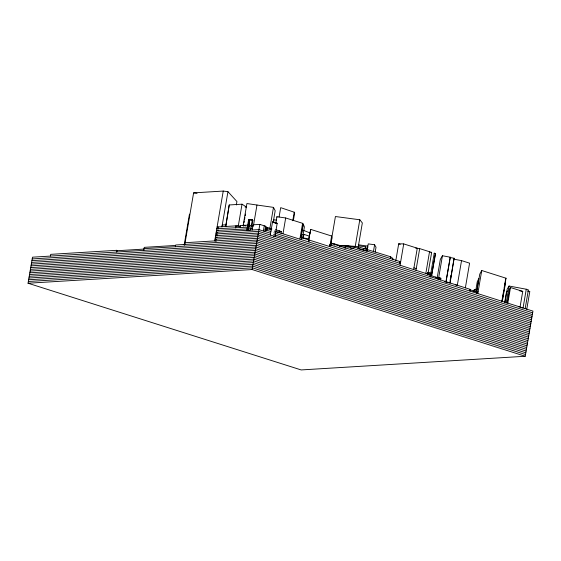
<?xml version="1.0" encoding="UTF-8"?>
<svg xmlns="http://www.w3.org/2000/svg" width="561" height="561" viewBox="0 0 561 561"><rect width="100%" height="100%" fill="white"/><g stroke="black" fill="none" stroke-linecap="round" stroke-linejoin="round"><path stroke-width="0.84" d="M358.283 244.778L367.427 246.069L367.35 247.05L367.96 247.149M430.518 274.504L430.392 273.656M276.882 217.135L276.931 216.728L285.682 217.963L302.596 223.327L303.263 224.351L301.012 237.513M300.219 237.219L532.95 311.11L525.229 356.263L301.159 369.937L28.05 283.228L32.503 257.176L256.573 243.502L529.682 330.212M50.406 256.082L50.7 254.35L116.842 250.311L117.417 251.069M116.548 252.05L116.842 250.311M143.749 250.388L144.268 247.352L175.6 245.438M175.376 246.742L175.67 245.003L257.169 240.031L530.278 326.74M184.26 244.54L189.464 214.127M530.573 325.001L257.464 238.292L184.814 242.724L184.583 245.234M184.681 244.659L184.814 242.724M185.095 242.71L193.608 192.872L223.243 191.063L227.948 191.673L236.931 201.539L236.349 204.975M223.243 191.063L214.723 240.9L216.294 241.104M221.932 226.903L227.948 191.673M222.044 226.707L222.338 224.968L225.999 224.863M229.225 204.961L225.704 226.595L229.225 204.961L242.029 204.183L246.679 207.184L245.066 207.016M239.68 226.567L238.348 225.711L242.029 204.183M240.269 227.31L240.571 225.578L248.853 225.073L253.586 225.943M243.439 226.132L243.733 224.407M244.028 222.689L244.323 220.964M244.617 219.239L244.912 217.521M245.206 215.796L245.501 214.071M248.572 219.933L246.791 230.354L247.836 230.438L249.617 220.024L248.572 219.933L249.617 220.024M249.512 219.877L247.836 230.438M251.777 226.686L252.871 220.277L252.345 219.702L249.743 219.863L247.962 230.283L249.526 230.487M249.189 226.889L249.491 225.157M250.564 230.122L252.345 219.702M252.198 230.024L253.088 224.814L259.841 224.4L265.662 226.251L267.345 228.068M253.523 225.227L256.973 205.031L273.473 207.374L275.185 210.726L273.172 222.507M28.05 283.228L252.12 269.546L259.841 224.4M264.771 231.462L265.662 226.251M266.678 228.727L266.882 227.57L267.723 227.71L271.776 228.685L271.58 229.842M266.847 228.453L266.545 230.192L265.311 229.982L265.605 228.243L271.18 229.835M267.422 229.442L267.723 227.71M269.876 228.411L273.473 207.374M270.29 235.045L272.548 221.847L277.183 223.32L274.932 236.511L273.326 236.258M273.6 222.275L274.027 219.758L276.601 220.122M275.802 223.313L276.931 216.728M279.076 217.051L280.682 207.654L294.223 212.205L294.672 212.9L293.361 220.585M275.668 229.737L279.364 230.915L279.069 232.647L275.374 231.476M281.012 233.306L281.313 231.574L279.364 230.915M285.682 217.963L283.01 233.586L281.419 233.362M292.765 220.746L294.223 212.205M299.925 238.958L302.596 223.327M301.019 236.504L303.171 223.916L304.399 226.903L302.54 237.815M301.355 239.414L301.65 237.675M303.249 238.32L303.929 234.372L309.56 236.202M310.731 229.393L308.592 239.933L310.731 229.393L331.621 236.027L331.951 238.13L330.976 243.839M308.88 241.805L309.181 240.066M329.812 246.616L331.621 236.027M330.436 243.327L330.134 245.059L331.144 245.206L331.439 243.474L330.436 243.327L330.731 245.255L329.363 245.031M330.759 243.818L331.046 242.107M331.341 240.403L335.422 216.525L359.804 219.772L362.336 222.934L358.255 246.812M334.391 245.073L334.587 243.916L331.025 243.516M339.559 246.721L339.756 245.557L334.587 243.916M341.074 246.875L341.277 245.718L346.025 246.272L400.372 263.523M346.025 246.272L345.73 248.011L344.145 247.822M347.834 247.191L348.03 246.027L353.22 246.728L399.741 261.496C401.045 262.948 398.534 264.722 399.741 261.496M353.22 246.728L352.925 248.46L350.33 248.116M354.587 247.499L354.783 246.342L358.318 246.861L390.533 256.742L392.924 258.453L392.728 259.61M355.281 246.209L359.804 219.772M358.318 246.861L358.023 248.6L362.455 250.01M363.297 249.659L363.493 248.502M365.036 249.056L365.421 246.819L358.493 245.837M366.943 249.456L367.427 246.069M367.203 249.336L366.908 251.069L363.198 250.241M367.167 250.206L368.247 243.888L374.601 244.743L376.017 247.233L375.211 251.973M373.381 251.847L374.601 244.743M390.232 258.481L390.533 256.742M395.771 260.9L398.696 243.811L403.724 243.902L417.279 248.207L413.632 269.568M399.628 263.439L399.923 261.699M400.07 265.262L403.724 243.902M415.974 270.311L419.684 248.607L431.654 252.401L427.917 274.112L430.357 275.023M425.799 273.572L429.509 251.868M430.582 273.726L430.063 276.762L430.469 273.221L427.454 272.365M434.242 253.228L430.532 274.932L431.619 275.353L435.581 253.649L434.242 253.228L435.581 253.649M431.619 275.353L435.329 253.649M437.138 278.067L440.336 259.357L442.433 255.753L450.266 257.197L446.051 281.86L444.48 281.566M438.393 277.569L438.099 279.308L439.586 279.637L439.88 277.898L435.371 277.253M438.653 277.863L442.433 255.753M440.897 278.221C439.494 282.695 442.075 277.415 439.88 277.898M445.869 282.169L450.266 257.197M450.153 280.444L450.441 278.74M450.735 277.043L451.023 275.339M450.083 257.513L454.115 258.256L449.901 282.912L446.675 282.316M450.083 282.968L454.115 258.256M454.298 258.312L453.786 259.182L461.535 260.613L457.32 285.269L455.602 284.953M465.371 287.828L469.585 263.165L461.535 260.613M469.936 291.103L470.23 289.371L330.106 244.876M474.178 291.11L474.466 289.42L476.156 289.735M475.532 291.916L477.271 281.734L478.87 278.487L476.548 292.064M476.689 292.106L479.76 274.147L481.745 270.507L506.036 278.221L502.088 301.313M478.098 291.867L477.074 291.545L476.689 293.396M477.797 293.599L481.745 270.507M501.751 301.923L503.799 289.946M504.094 288.235L504.381 286.524M504.676 284.813L505.552 279.68M502.383 301.124L505.426 283.312L504.493 285.191M504.683 302.624L506.457 292.281L507.544 290.921M504.858 302.765L507.186 289.125L509.065 286.033L526.267 289.217L528.371 289.883L525.166 308.641M506.148 303.087L509.065 286.033M507.186 302.877L509.577 288.894L510.496 287.505L522.733 291.39L520.061 307.021L518.413 306.706M507.824 303.136L510.496 287.505M526.267 289.217L523.062 307.975L520.482 307.498M526.751 309.349L529.808 291.447L527.599 291.082M469.985 290.325L470.23 289.371M505.699 278.824L506.036 278.221M473.035 291.524L474.466 289.42M476.913 292.092L470.16 289.806M184.878 243.502L183.692 244.729M238.348 225.711L217.1 227.009L218.671 227.212M240.494 226.013L235.76 226.3L235.95 226.686M251.153 226.651L252.794 226.546M250.858 228.383L252.499 228.285M144.044 248.649L256.875 241.763L529.984 328.48M116.772 250.746L143.967 249.084M32.208 258.916L256.279 245.241L529.388 331.951M31.907 260.648L255.984 246.973L529.093 333.683M31.612 262.387L255.683 248.712L528.792 335.422M31.318 264.126L255.388 250.451L528.497 337.161M31.016 265.858L255.094 252.184L528.203 338.893M30.722 267.597L254.792 253.923L527.901 340.632M30.427 269.336L254.498 255.655L527.606 342.371M30.126 271.068L254.203 257.394L527.312 344.103M29.831 272.807L253.902 259.133L527.01 345.842M29.537 274.539L253.607 260.865L526.716 347.582M29.235 276.278L253.313 262.604L526.421 349.314M28.941 278.018L253.011 264.343L526.12 351.053M28.646 279.75L252.716 266.075L525.825 352.785M28.345 281.489L252.422 267.814L525.531 354.524M302.547 234.442L303.929 234.372M416.879 248.572L419.684 248.607M430.869 252.394L431.654 252.401M427.159 274.105L427.938 274.112M415.694 248.179L417.279 248.207M337.624 245.248L348.03 246.027M354.783 246.342L345.19 245.704L347.666 246.041M339.756 245.557L341.277 245.718M436.809 277.842L439.81 278.333L430.28 275.458M193.608 192.872L197.051 193.314M218.369 228.951L216.798 228.748L250.122 227.016M218.075 230.683L216.504 230.48L249.827 228.748M217.78 232.422L216.209 232.219L258.951 229.61L270.591 233.306M217.479 234.161L215.908 233.958L258.656 231.349L531.765 318.059M217.184 235.893L215.613 235.69L258.355 233.081L531.463 319.791M216.89 237.633L215.319 237.429L258.06 234.821L531.169 321.53M216.588 239.365L215.017 239.168L257.765 236.56L530.874 323.269M249.743 219.863L252.871 220.277M350.162 246.37L351.817 246.595M274.399 222.885L274.785 222.934M264.252 225.803L263.361 231.013M278.775 231.216L281.313 231.574M427.91 272.849L430.469 273.221M430.175 274.96L430.967 275.072L430.673 276.811L429.873 276.692M256.973 205.031L246.917 203.538L243.165 225.417L245.69 225.788M275.584 223.061L277.183 223.32M274.217 231.048L532.655 312.849M273.922 232.787L532.354 314.588M273.628 234.526L532.059 316.32M300.969 237.492L309.013 238.937M519.444 290.766L522.733 291.39M413.927 267.828L416.276 268.572M331.439 243.474L431.872 275.36M265.072 229.722L270.886 231.567M252.12 269.546L525.229 356.263M303.704 230.445L310.212 233.018M398.696 243.811L400.217 244.421M272.548 221.847L272.969 222.668M236.02 226.251L235.837 225.866L235.725 227.983M365.421 246.819L366.705 249.484"/></g></svg>
